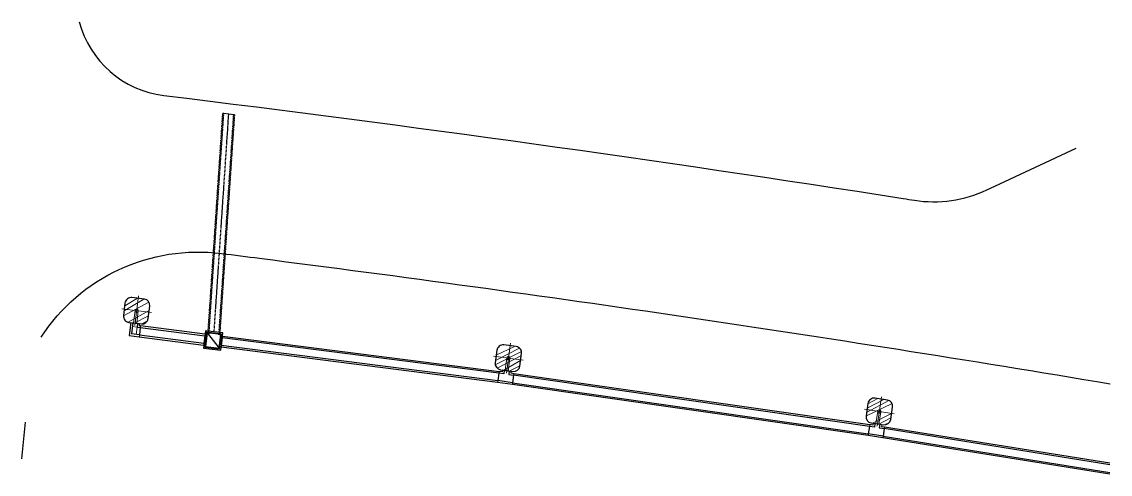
# Model space of a CAD drawing. Header units: millimetres. Extents: x -331961 to 300627, y -148243 to 59350.
# Drawn here: x 213490 to 300627, y -26432 to 9832 of the extents above; entities that cross this region are included whole.
import ezdxf

# ---------------------------------------------------------------- set-up
doc = ezdxf.new("R2010")
doc.units = ezdxf.units.MM
doc.header["$LTSCALE"] = 100
doc.header["$MEASUREMENT"] = 0
for name, pattern in [('Center', [40, 9.999999999999998, -4.999999999999999, 20, -4.999999999999999]), ('CENTERX2', [4, 2.5, -0.5, 0.5, -0.5]), ('DASHED', [0.75, 0.5, -0.25]), ('DASHED2', [0.375, 0.25, -0.125])]:
    doc.linetypes.add(name, pattern=pattern)
for name, color, linetype in [('0.BR.MEP DUONG TK', 3, 'Continuous'), ('7', 7, 'Continuous'), ('con_hidden', 4, 'DASHED'), ('L1-DRAINAGE-LONG_DITCH', 240, 'Continuous'), ('L1-DRAINAGE-TRANS_PIPE', 230, 'CENTERX2')]:
    doc.layers.add(name, color=color, linetype=linetype)
for name, color, linetype, lineweight in [('1', 1, 'Continuous', 15), ('AXIS', 10, 'Center', 5), ('CON-HIDE', 50, 'DASHED2', 20), ('CON-VIEW', 90, 'Continuous', 30), ('HATCH', 8, 'Continuous', 9)]:
    doc.layers.add(name, color=color, linetype=linetype, lineweight=lineweight)

# ---------------------------------------------------------------- blocks, each defined once
blk = doc.blocks.new('VD-11')
at = {"layer": 'HATCH', "ltscale": 0.5}
h = blk.add_hatch(dxfattribs=at)
h.set_pattern_fill('ANSI31', color=256, scale=0.1, angle=349.8311386906603, style=0)
h.set_pattern_definition([(34.83113869066035, (-605324.2970858507, -1193201.904153496), (-0.181343222383151, 0.2606163573064727), [])])
edge = h.paths.add_edge_path()
edge.add_line((-0.4998511469457299, -1.000000000174623), (0.5001488530542704, -1.000000000174623))
edge.add_arc((0.5001488530542701, -0.5000000002328306), 0.5, 270, 360)
edge.add_line((1.00014885305427, -0.5000000002910383), (1.00014885305427, 0.4999999997089619))
edge.add_arc((0.5001488532871008, 0.499999999825377), 0.5, 0, 89.99999999999999)
edge.add_line((0.5001488530542701, 0.9999999997671694), (-0.4998511469457301, 0.9999999997671694))
edge.add_arc((-0.4998511467128992, 0.4999999997671694), 0.5, 89.99999999999999, 180)
edge.add_line((-0.9998511467128992, 0.4999999997089617), (-0.9998511467128992, -0.5000000002910385))
edge.add_arc((-0.4998511469457299, -0.5000000002328306), 0.5, 180, 270)
at = {"layer": 'AXIS', "ltscale": 3}
for p, q in [((1.629814505559018e-10, 1.19999999976717), (6.984919309119161e-11, -1.200000000174623)), ((-1.199851146829315, -4.14724320520663e-10), (1.200148853170686, -3.419647443795346e-10))]:
    blk.add_line(p, q, dxfattribs=at)
at = {"layer": 'AXIS', "ltscale": 200}
blk.add_line((3.913637737637377e-08, -1.000000000174623), (3.91155481338501e-08, -0.8256725681130774), dxfattribs=at)
at = {"layer": 'CON-HIDE', "ltscale": 0.1, "flags": 128}
for points in [[(-0.1248776623979211, 0.005528955603949726), (-0.1248776626307517, -1.000000000174623)], [(0.125, -4.074536263942719e-10), (0.1250000002328306, -1.000000000116415)]]:
    blk.add_lwpolyline(points, dxfattribs=at)
at = {"layer": 'CON-HIDE', "ltscale": 0.1}
blk.add_circle((0, -3.492459654808044e-10), 0.125, dxfattribs=at)
at = {"layer": 'CON-VIEW', "flags": 128}
blk.add_lwpolyline([(-0.4998511469457299, -1.000000000174623), (0.5001488532871008, -1.000000000174623, 0.4142135623730833), (1.00014885305427, -0.5000000002910383), (1.000148853287101, 0.4999999998835847, 0.4142135623730953), (0.5001488530542701, 0.9999999997671694), (-0.4998511469457299, 0.9999999997671694, 0.4142135623731064), (-0.9998511467128992, 0.4999999997089617), (-0.9998511469457299, -0.500000000174623, 0.414213562373095)], format="xyb", close=True, dxfattribs=at)

msp = doc.modelspace()

# ---------------------------------------------------------------- linework, layer by layer
at = {"layer": '0.BR.MEP DUONG TK', "ltscale": 5, "flags": 128}
for points in [[(218096.5944761746, 9831.622878713795, 0.3070428606691197), (224861.9150253804, 3928.166075717134, -0.008499115358386135), (284058.4097485552, -4332.973538481252, -0.0001279954349653282), (284947.6853642417, -4472.757517411286, 0.1496826602633353), (290745.678187341, -3649.836598758353), (291385.4746983796, -3350.077960913448), (297899.1782079632, -298.2656135780853)], [(215037.5646665951, -15451.36502979297, -0.2875669538961878), (229490.6117250628, -8737.854220055218, -0.0004380098720659782), (232525.8243672189, -9122.47845878033, -0.009856341565780167), (300626.6110132767, -19180.76372167066, -0.009856341565780167)]]:
    msp.add_lwpolyline(points, format="xyb", dxfattribs=at)
msp.add_lwpolyline([(213489.7367869625, -25189.57037982237), (213787.9426400734, -22246.38825893783)], dxfattribs=at)
at = {"layer": '1', "ltscale": 0.5}
for p, q in [((222334.3080266684, -14596.21441354533), (222731.4750120414, -14643.73688797461)), ((222730.7632047944, -14643.6517174606), (222659.4794934993, -15239.40219567533))]:
    msp.add_line(p, q, dxfattribs=at)
at = {"layer": '7'}
for p, q in [((222221.0122621842, -14280.51824664217), (222369.9498823858, -14298.33917423489)), ((222369.9498824161, -14298.33917435014), (222263.024314882, -15191.96489176532)), ((222369.9498823858, -14298.33917423489), (222767.1168680501, -14345.86164883431)), ((222767.1168670671, -14345.86164884502), (222731.4750118712, -14643.73688826553)), ((222731.4750118712, -14643.73688826553), (222979.7043773832, -14673.43843452001)), ((222767.1168680501, -14345.86164883431), (222916.0544868982, -14363.68257690434)), ((222916.0544868982, -14363.68257690434), (222898.2335595007, -14512.62019643895)), ((222898.2335595007, -14512.62019643895), (222997.5253055329, -14524.50081503516)), ((222979.7043772079, -14673.43844232877), (222908.4206662581, -15269.18891244376)), ((222997.525304616, -14524.50082377726), (222979.7043771886, -14673.43844319641)), ((222908.4206662581, -15269.18891244376), (222263.024314882, -15191.96489176532)), ((222908.4206663184, -15269.18891267441), (222890.5997381688, -15418.12653215937)), ((228325.4181178885, -15108.23883914566), (229286.9405231085, -16331.13485372305)), ((251696.0408387755, -18187.79458648307), (251675.8470920867, -18336.42907960265)), ((251943.7650013925, -18221.45083152913), (251696.0408387755, -18187.79458648307)), ((251963.9587478808, -18072.81633858511), (251943.7650013925, -18221.45083152913)), ((251963.9587478808, -18072.81633858511), (252657.5863782947, -18167.0538214228)), ((252112.5932359896, -18093.01008448977), (252072.2057420604, -18390.27907050357)), ((252508.9518845386, -18146.86007465443), (252468.5643904691, -18444.12906107452)), ((252657.5863782947, -18167.0538214228), (252637.3926323282, -18315.68831447675)), ((251595.072106557, -18930.96705299272), (251574.8783599285, -19079.60154634295)), ((252763.9543061075, -19241.15151792989), (251574.8783599285, -19079.60154634295)), ((251675.8470920867, -18336.42907960265), (251595.0721065872, -18930.967053108)), ((252784.1480528263, -19092.51702492579), (251595.072106557, -18930.96705299272)), ((252072.2057420604, -18390.27907050357), (251675.8470920867, -18336.42907960265)), ((252468.5643904691, -18444.12906107452), (252864.9230392789, -18497.97905129427)), ((252637.3926323282, -18315.68831447675), (252885.1167850145, -18349.34455830068)), ((252784.1480546356, -19092.517015827), (252763.9543061075, -19241.15151792989)), ((252864.9230392789, -18497.97905129427), (252784.1480530568, -19092.51702486546)), ((252885.1167850145, -18349.34455830068), (252864.9230392789, -18497.97905129427)), ((281350.1694522724, -22597.90878899556), (281259.9003953582, -23191.07950449959)), ((281372.7367163459, -22449.6161104682), (281350.1694522724, -22597.90878899556)), ((281745.6165904482, -22658.08815936794), (281350.1694522724, -22597.90878899556)), ((281619.8911809197, -22487.2282176966), (281372.7367163459, -22449.6161104682)), ((281642.4584447732, -22338.93554021258), (281619.8911809197, -22487.2282176966)), ((281790.751118405, -22361.5028034719), (281745.6165904482, -22658.08815936794)), ((282186.198261355, -22421.68217419705), (282141.063733659, -22718.26753014815)), ((282334.4909412167, -22444.24943866074), (282311.9236775637, -22592.54211596909)), ((282311.9236775637, -22592.54211596909), (282559.0781467115, -22630.15422372599)), ((282559.0781467115, -22630.15422372599), (282536.5108828389, -22778.4469020777)), ((281259.9003953279, -23191.07950438431), (281237.333131315, -23339.37218314232)), ((282423.6745618812, -23519.91029622444), (281237.333131315, -23339.37218314232)), ((282446.2418259243, -23371.6176175818), (281259.9003953279, -23191.07950438431)), ((282141.063733659, -22718.26753014815), (282536.5108828389, -22778.4469020777)), ((282446.2418275028, -23371.61760854331), (282423.6745618812, -23519.91029622444)), ((282536.5108828389, -22778.4469020777), (282446.241826416, -23371.6176175765))]:
    msp.add_line(p, q, dxfattribs=at)
at = {"layer": '7', "flags": 128}
msp.add_lwpolyline([(222221.0122624151, -14280.51824658184), (222096.2657674532, -15323.08158341638), (222890.5997379683, -15418.12653233498)], dxfattribs=at)
for points in [[(228027.972765944, -16331.56474108374), (229418.0572154813, -16497.89340108636), (229584.385875514, -15107.80895166434), (228194.3014259166, -14941.48029143107)], [(228139.1451307733, -16244.15361347201), (229330.6460872625, -16386.72103629285), (229473.2135105147, -15195.22007956708), (228281.7125546869, -15052.65265644985)], [(228194.7313140952, -16200.44804936709), (229286.940522878, -16331.13485378338), (229417.6273281456, -15238.9256435459), (228325.4181179188, -15108.23883926091)]]:
    msp.add_lwpolyline(points, close=True, dxfattribs=at)
at = {"layer": 'con_hidden', "ltscale": 0.05}
for p, q in [((228398.6822112778, -15167.36180693292), (229583.7399194341, 2485.053761940566)), ((228478.2233519901, -15176.87919348993), (229663.2810597757, 2475.536374916963)), ((229273.6347587653, -15272.05306149274), (230458.6924662599, 2380.362507084355)), ((229353.1758993075, -15281.57044834076), (230538.2336067716, 2370.845120351703))]:
    msp.add_line(p, q, dxfattribs=at)
at = {"layer": 'L1-DRAINAGE-LONG_DITCH', "ltscale": 0.8, "flags": 128}
for points in [[(230532.274415991, 2371.558159323991), (230453.3156998211, 2381.005857030774), (230060.9867631181, 2427.94944108848), (229671.8562112385, 2474.510326760414), (229590.0305214389, 2484.301068407978)], [(222979.7043771886, -14673.43844319641), (228137.1606630769, -15337.65924546929)], [(222997.5253058239, -14524.50081520545), (228154.9815914212, -15188.72161730804)], [(222890.5997382293, -15418.12653239002), (228047.687728371, -16082.30326674989)], [(222908.4206663184, -15269.18891267441), (228065.8769520668, -15933.40971535372)], [(228164.9681759174, -15189.75372114938), (228147.1472471114, -15338.69134943132), (228075.8635365027, -15934.44181896438), (228057.6743133287, -16083.33537047068)], [(229554.6843295381, -15356.03831353004), (229536.8634006721, -15504.97594158133), (229465.5796900629, -16100.72641111424), (229447.3904664277, -16249.61996274124)], [(251675.7911715435, -18336.84068031394), (229536.9811604472, -15503.99177106741)], [(229554.8020886339, -15355.05414701364), (251695.9849175508, -18188.20618835831)], [(251574.8224387344, -19080.01314833347), (229447.5106566998, -16248.63610818418)], [(229465.6998831283, -16099.74253426288), (251595.0161867123, -18931.37864883881)], [(252784.1480546356, -19092.517015827), (281259.9009486821, -23191.07587113357)], [(281350.1700052363, -22597.90515707913), (252864.9230392789, -18497.97905129427)], [(252885.1167850145, -18349.34455830068), (281372.7372688786, -22449.61247878781)], [(281237.3336843175, -23339.36854949052), (252763.9543061075, -19241.15151792989)], [(282559.0781467115, -22630.15422372599), (300601.4072496316, -25521.42048081971)], [(300597.7865824504, -26432.29377086251), (282423.6745618812, -23519.91029622444)], [(282446.2418275028, -23371.61760854331), (300598.3900269838, -26280.48155351324)], [(300600.803804876, -25673.2326963786), (282536.5108833304, -22778.44690207232)]]:
    msp.add_lwpolyline(points, dxfattribs=at)
at = {"layer": 'L1-DRAINAGE-TRANS_PIPE', "ltscale": 0.8}
msp.add_line((228889.3436508307, -15024.64462151751), (230060.9867631181, 2427.94944108848), dxfattribs=at)

# ---------------------------------------------------------------- block references
at = {"ltscale": 0.5}
for p, xscale, yscale, zscale, rotation in [((222687.191185721, -13329.16900220636), 999.9999999999993, 999.9999999999993, 999.9999999999993, 353.1767908079825), ((252445.2500416928, -17129.0184182369), 1000, 1000, 1000, 352.2630653486993), ((282138.923118006, -21402.97462988342), 999.9999999999997, 999.9999999999997, 999.9999999999997, 351.3470855102453)]:
    msp.add_blockref('VD-11', p, dxfattribs=dict(at, xscale=xscale, yscale=yscale, zscale=zscale, rotation=rotation))

doc.saveas('drawing.dxf')
